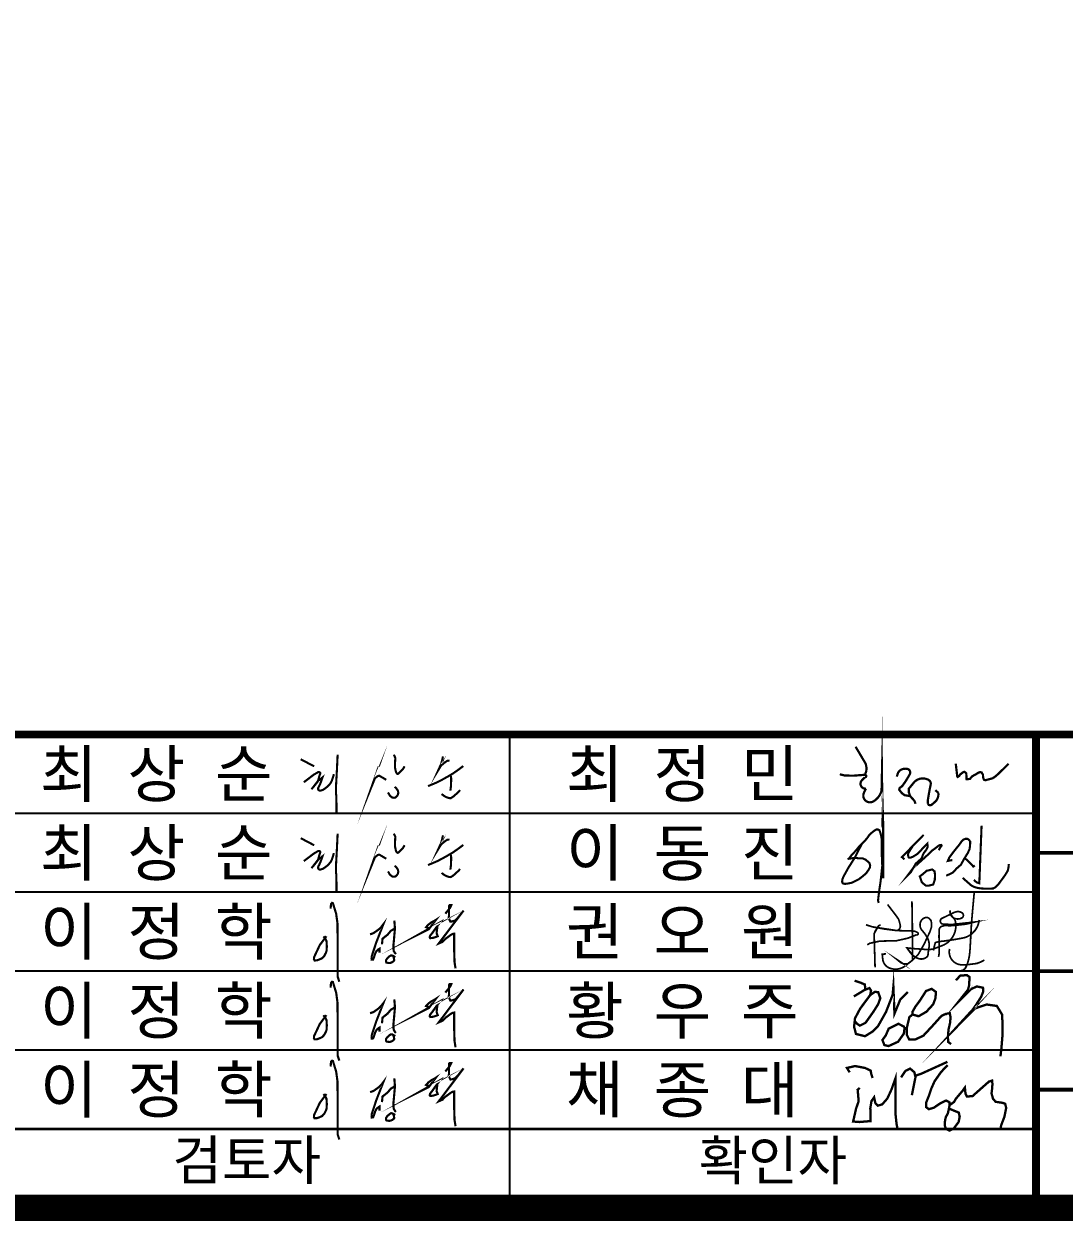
# Model space of a CAD drawing. Header units: millimetres. Extents: x 1415059 to 1457109, y -27555 to 2145.
# Drawn here: x 1440362 to 1444316, y -26605 to -22053 of the extents above; entities that cross this region are included whole.
import ezdxf
from ezdxf.enums import TextEntityAlignment as Align

# ---------------------------------------------------------------- set-up
doc = ezdxf.new("R2010")
doc.units = ezdxf.units.MM
for name, color, linetype in [('CX-BORD', 3, 'Continuous'), ('CX-BORD-LIN1', 4, 'Continuous'), ('CX-BORD-LIN2', 3, 'Continuous'), ('CX-BORD-TEX2', 7, 'Continuous'), ('CX-BORD-TEX3', 6, 'Continuous')]:
    doc.layers.add(name, color=color, linetype=linetype)
doc.styles.add('HY울L', font='DotumChe.ttf')
doc.styles.add('TB_TEXT', font='DotumChe.ttf')
doc.styles.add('TB_WMTXT', font='DotumChe.ttf')

# ---------------------------------------------------------------- blocks, each defined once
blk = doc.blocks.new('CXBLKA1-KHCA')
at = {"layer": 'CX-BORD-LIN1', "const_width": 0.4000000000001137}
blk.add_lwpolyline([(808.146075513037, 1279.539204905498), (648.9460755129918, 1279.539204905499), (648.9460755129918, 1390.33920490553), (808.146075513037, 1390.33920490553)], close=True, dxfattribs=at)
at = {"layer": 'CX-BORD-LIN1'}
for points, const_width in [([(808.146075513037, 1286.739204905501), (648.9460755129918, 1286.7392049055)], 0.1200000000000341), ([(760.5460755130235, 1279.539204905499), (760.5460755130235, 1286.739204905501)], 0.1200000000000341), ([(760.5460755130235, 1280.739204905499), (702.9460755130071, 1280.739204905499)], 0.04000000000001137)]:
    blk.add_lwpolyline(points, dxfattribs=dict(at, const_width=const_width))
blk.add_lwpolyline([(752.5460755130213, 1279.539204905499), (752.5460755130213, 1286.739204905501)], dxfattribs=at)
at = {"layer": 'CX-BORD-LIN2'}
blk.add_line((760.5460755130235, 1285.5392049055), (702.9460755130071, 1285.5392049055), dxfattribs=at)
at = {"layer": 'CX-BORD-LIN2', "const_width": 0.06000000000001705}
for points in [[(786.1460755130307, 1284.9392049055), (760.5460755130235, 1284.9392049055)], [(786.1460755130307, 1283.1392049055), (760.5460755130235, 1283.1392049055)], [(808.146075513037, 1281.339204905499), (760.5460755130235, 1281.339204905499)]]:
    blk.add_lwpolyline(points, dxfattribs=at)
at = {"layer": 'CX-BORD-LIN2'}
for points in [[(760.5460755130235, 1284.3392049055), (702.9460755130071, 1284.3392049055)], [(760.5460755130235, 1283.1392049055), (702.9460755130071, 1283.1392049055)], [(760.5460755130235, 1281.9392049055), (702.9460755130071, 1281.9392049055)]]:
    blk.add_lwpolyline(points, dxfattribs=at)
at = {"layer": 'CX-BORD-TEX2'}
for points, const_width in [([(757.8042052426252, 1286.552334703473), (757.9578114220427, 1286.294414155439), (757.9712371089425, 1286.227476803158), (757.9652597969929, 1286.175211974714), (757.9458317435425, 1286.125932873446), (757.7753351838318, 1286.11248137498), (757.6961196939711, 1286.11248137498), (757.640820610366, 1286.113974238568), (757.5631048173357, 1286.133387081698), (757.640820610366, 1286.113974238568), (757.7753351838318, 1286.11248137498), (757.8415874168159, 1286.117708411888), (757.9458317435425, 1286.125932873446, -1.125272362258092), (757.9443248882546, 1286.087334093464), (757.8998637091904, 1286.041240666488, 0.7042972008132262), (757.9620456496093, 1285.915681740058), (757.9316043094111, 1285.85322297854, 0.7395068878052653), (758.0735243070828, 1285.720799575523, 0.1947146220203291), (758.1990585957095, 1285.881394179376), (758.204924951569, 1286.132294112344), (758.2082357381279, 1285.874087123216), (758.2246572394599, 1285.324950338964), (758.2246572394599, 1284.553324085141)], 0.03406765521294428), ([(758.4315116044303, 1286.097811097739), (758.4429007101927, 1286.137204049697, -0.2200964456232209), (758.50228011453, 1286.20563089567, -0.1573906557640741), (758.5905403153467, 1286.215429427705, -0.5036351692183431), (758.6283691836071, 1286.134243035087, -0.03182358948647454), (758.5275781030685, 1285.973724815525, -0.05099705775783889), (758.5000073042976, 1285.942681340653), (758.476191116446, 1285.928367149008), (758.467207252378, 1285.898052694804), (758.5086618793239, 1285.846722450638), (758.5475752538841, 1285.816288926803), (758.5921080175227, 1285.808692059652), (758.6355562748613, 1285.800010086238), (758.6974661938982, 1285.731640528483), (758.7170195203535, 1285.684975342616), (758.6974661938982, 1285.731640528483), (758.6355562748613, 1285.800010086238), (758.6149184421062, 1285.85535724552), (758.6116577647492, 1285.911789511066), (758.6885503351757, 1286.005517530438, -0.3661494519922352), (758.9153087910153, 1286.047196394661, -0.3261765723227276), (758.9463299662648, 1285.977731620956, 0.01373951838857549), (758.9050578799831, 1285.75486472312, 0.04523805902074247), (758.9025381029696, 1285.716285039211, 0.02949069800485073), (758.9051938906742, 1285.684802354661), (758.9164326688309, 1285.666365657849), (758.9422782793624, 1285.661293965526), (758.95935120032, 1285.668210113839), (759.0088519334114, 1285.710747178048, 0.2563387373261534), (759.0619462121297, 1285.852214256567), (759.0172631208853, 1285.891476905909)], 0.03406765521294428), ([(758.2675046237348, 1283.401753345839), (758.2094052359053, 1283.398389213171), (758.2169847970181, 1283.32261930119, 0.2796448782962521), (758.3188693950447, 1283.187213715485, 0.2833531025880105), (758.5756849381859, 1283.231788183266, -0.02802493378775394), (758.6692583951659, 1283.305625523207), (758.6716277165427, 1283.578075250232), (758.6612178177725, 1284.203793948038), (758.6708041792016, 1283.483376183242), (758.5851622236933, 1283.492763147777), (758.6248005546577, 1283.436501121065, 0.1356130271614032), (758.7478881227729, 1283.335438138783, 0.3324790054823777), (758.903312582037, 1283.370862128577), (758.9137436422103, 1283.466715891701), (758.6708041792016, 1283.483376183242), (758.5851622236933, 1283.492763147777), (758.6699555729317, 1283.385794424656), (758.669258395166, 1283.305625523207), (758.5983563592175, 1283.251276385201), (758.5298773024689, 1283.25208691934), (758.4944107909624, 1283.267715272986), (758.4453843546892, 1283.307307009398), (758.5298773024689, 1283.25208691934), (758.5983563592172, 1283.251276385201), (758.6692583951659, 1283.305625523207), (758.7572762280818, 1283.395867447998), (758.8470481901574, 1283.551324860958), (758.893301726867, 1283.652182472652), (758.9339172611934, 1283.735934918926), (758.9575235620566, 1283.806783362629), (758.9601445529769, 1283.865671812293), (758.9509733520493, 1283.908856489734), (758.928700219578, 1283.935029056677, 0.282607566749324), (758.8684317879362, 1283.954658539899, 0.2528467656733305), (758.7911322056635, 1283.885301063458, 0.2798465359125028), (758.8173353129863, 1283.757055369409, -0.06026554495778128), (758.893301726867, 1283.652182472652, -0.2010092350446223), (758.9137436422103, 1283.466715891701), (758.9847144534431, 1283.47590048209), (759.1218856910505, 1283.52864498635, 0.385954917925556), (759.3174457742505, 1283.916481191885), (759.2934215356771, 1283.949475775257), (759.2619643542836, 1283.984950353513, -0.2480265099421704), (759.2426840488146, 1284.064008051356), (759.2407191189996, 1284.031870619542), (759.2485393863905, 1284.005198378261), (759.2909781493895, 1284.027139041617), (759.321551842206, 1284.03850195258, -0.2478862665183587), (759.424649442086, 1284.025008524819, -0.5533111902190665), (759.4203831520788, 1283.949019086764, -0.25936448180315), (759.2934215356771, 1283.949475775257, -0.1931466988363636), (759.2485393863905, 1284.005198378261), (759.2077888951903, 1283.985948431364), (759.1544621595123, 1283.960381997726), (759.1189117581579, 1283.943337631282, 0.7292155318498135), (759.1309986981197, 1283.85527518735), (759.2668964727222, 1283.848694046255), (759.6173980817382, 1283.886885549755), (759.4797461779759, 1283.853786308603), (759.2872620558617, 1283.83235443741), (759.2426092281397, 1283.831462409682), (759.1550901997241, 1283.83235443741), (759.1193682398523, 1283.822542364456, 0.3312629769195753), (759.0754983840429, 1283.766360397465), (759.0724186441352, 1283.668705174597), (759.0768998896524, 1283.511347236218), (759.0763675130966, 1283.416288942311), (759.065508690276, 1283.357128753711), (759.0763675130966, 1283.416288942311), (759.0768998896524, 1283.511347236218), (759.0746592668938, 1283.590026205408), (759.0171382574973, 1283.574049058483), (759.005291650613, 1283.532637065697), (758.9875228739331, 1283.453756891583), (759.005291650613, 1283.532637065697), (759.0171382574973, 1283.574049058483), (759.0746592668938, 1283.590026205408), (759.1513922445417, 1283.597713087511), (759.307456836248, 1283.62020731639), (759.4307514838073, 1283.642485035936, 0.3381794607889669), (759.6833113176428, 1283.919180480786), (759.6757931017484, 1283.873415612325), (759.6559488342514, 1283.816551827122), (759.6207707274589, 1283.758376589798), (759.5679611254155, 1283.704630486446), (759.5574748908247, 1283.696651244541), (759.5668141476386, 1283.874722333792), (759.6073894938615, 1284.32654661702), (759.5668141476386, 1283.874722333792), (759.5574748908247, 1283.696651244541), (759.546139324271, 1283.498364543537), (759.5420846482945, 1283.437605481095, -0.08818372838249018), (759.4839572971823, 1283.202669882717, -0.2676779508090145), (759.4042014806274, 1283.144611037405), (759.4373427754257, 1283.154204488623), (759.4689790153185, 1283.178854220563), (759.4983339486752, 1283.237526749489), (759.5746815223949, 1283.247499381318), (759.6531993968715, 1283.257005602932), (759.7138729182288, 1283.281959405664), (759.7626491964876, 1283.308101341061), (759.7382610573583, 1283.295030373363), (759.6835361575502, 1283.269482504298), (759.6380605425502, 1283.255172729779), (759.4983339486752, 1283.237526749489), (759.427400424482, 1283.236011391545, -0.495566704432109), (759.2346177754318, 1283.478364929144, -0.495566704432109)], 0.02620588862534175), ([(758.2905168937839, 1284.153358180476), (758.3752872070964, 1284.042431144436), (758.4329059287711, 1283.966420125065), (758.4579103937641, 1283.929500526865), (758.4720431879418, 1283.886065691804), (758.4828581764276, 1283.839251176245, -0.4229315109830434), (758.429588123079, 1283.756724920011), (758.242598408113, 1283.780614276544), (758.0599566057087, 1283.813190228797), (757.9621130798996, 1283.844680617649), (758.0599566057087, 1283.813190228797), (758.429588123079, 1283.756724920011), (758.5826470397882, 1283.752879500791), (758.6714032545176, 1283.750151900916, -0.1408873706740115), (758.7478707401918, 1283.725602109703, -0.8809027692557593), (758.731485012354, 1283.692869054751), (758.5989745737677, 1283.641039551878), (758.5020258730017, 1283.619217592596), (758.4160002350297, 1283.600123233189), (758.3286096865614, 1283.600123233189), (758.171579227959, 1283.59603160132), (758.0896505887698, 1283.578301273907), (758.0200106786358, 1283.563298546369), (757.9817773136809, 1283.54011278715), (758.0200106786358, 1283.563298546369), (758.0896505887698, 1283.578301273907), (758.0882849225089, 1283.646494983685), (758.0855535899872, 1283.709233261656), (758.1060363166076, 1283.754241212213), (758.1538278338602, 1283.829254385791), (758.1838687127785, 1283.844256881272), (758.1538278338602, 1283.829254385791), (758.0855535899872, 1283.709233261656), (758.0896505887698, 1283.578301273907), (758.1005207480564, 1283.197188692566)], 0.02620588862534175)]:
    blk.add_lwpolyline(points, format="xyb", dxfattribs=dict(at, const_width=const_width))
for points, const_width in [([(750.5536646763717, 1286.252579528454), (750.4566565850105, 1285.976543871951), (750.4956244061391, 1286.072097685581), (750.513583488922, 1286.086620112545), (750.5392393214674, 1286.106697993791), (750.5605385032027, 1286.112253448073), (750.6678573348213, 1286.049249901779)], 0.032), ([(749.3669129958175, 1286.361607274862), (749.570997882634, 1286.254598270996)], 0.032), ([(749.927952805639, 1286.430620101281), (749.9148344459823, 1286.158747123195), (749.9027810454095, 1285.94245998625), (749.9037975972674, 1285.837391479092), (749.9089287637721, 1285.795154377389), (749.9117363831824, 1285.530777350291)], 0.032), ([(750.7827761017284, 1286.431934631308), (750.8049466136322, 1286.383203125305), (750.8019937725217, 1286.324440503265), (750.8007351845113, 1286.284362986609), (750.7994281892747, 1286.24257971075), (750.8059631654901, 1286.209481722568), (750.8129338067843, 1286.179012794444), (750.8199044480784, 1286.156806626489), (750.8342813957456, 1286.141126161166), (750.8429946973661, 1286.137636396926), (750.8599856355281, 1286.151141628039), (750.8891751959522, 1286.179873498629), (750.9197201588499, 1286.210796252596), (750.9462957287901, 1286.254770411833)], 0.032), ([(751.5298449011311, 1286.405456240763), (751.5167265414634, 1286.346818812057), (751.5028336661121, 1286.292813536782), (751.4603321170939, 1286.19945060653), (751.501139413012, 1286.265693530392), (751.5337658868516, 1286.294128066809), (751.5675541342493, 1286.320277824846), (751.5960175862051, 1286.338853386061), (751.6157193293143, 1286.33922896607), (751.6286440600447, 1286.337335416862)], 0.032), ([(751.3028633939425, 1285.952757138127), (751.3484145985235, 1285.972475088533), (751.4409692246113, 1286.011222425996), (751.5192437174951, 1286.052019804335), (751.6042952227467, 1286.099608921146), (751.681214313146, 1286.145163646249), (751.7579397746299, 1286.198652499014), (751.8385862218452, 1286.258698352749)], 0.032), ([(759.3273889718918, 1286.294966818257), (759.3497985228595, 1286.10350622068), (759.3562125007119, 1286.093896402778), (759.3810595064328, 1286.107510779514), (759.391482220443, 1286.128334485447), (759.4147257317007, 1286.146755456081), (759.4411798111133, 1286.165176426715), (759.4572111765158, 1286.172384632615), (759.4780530253075, 1286.158769132581), (759.488472160089, 1286.144352720781), (759.4892739073207, 1286.105108044214), (759.4892739073207, 1286.072271785078), (759.4916791490152, 1286.058656285044), (759.543252255531, 1286.062594569272), (759.5761167335673, 1286.102640157606), (759.6258143242377, 1286.129070245906), (759.669903263516, 1286.156300122675), (759.6963537636998, 1286.166711975642), (759.7212043486494, 1286.161105593275), (759.7404427029779, 1286.12826933414), (759.7436496919042, 1286.087422834039), (759.7548705739173, 1286.052183839603), (759.775712422709, 1286.042572898403), (759.8873700416182, 1286.072213373561), (759.9250450030439, 1286.097041638328), (759.9699356895536, 1286.135485403129), (760.131129833841, 1286.293399816974)], 0.03406765521294428), ([(749.4141100462507, 1286.013319414373), (749.493207462066, 1286.072801898096), (749.5629622822557, 1286.126337698361), (749.6301515191876, 1286.165413668332), (749.6430762499181, 1286.167213322533), (749.656823903591, 1286.163457522458), (749.6639397665745, 1286.155523394793), (749.6639397665745, 1286.143833467053), (749.6501437056754, 1286.106259817115), (749.6290381528665, 1286.032020168922), (749.6195503355516, 1286.015228612745), (749.530771473495, 1285.905527952159), (749.6290381528665, 1286.032020168922), (749.6983573079665, 1286.086604463379), (749.66737667999, 1285.998437056567), (749.6447705030073, 1285.95119222143), (749.6368317170923, 1285.936748040299), (749.6313132927348, 1285.923743582532), (749.6313132927348, 1285.904948932979), (749.6393973003501, 1285.890989876027), (749.6544519492595, 1285.883478275873), (749.663697730422, 1285.883478275873), (749.6891599340411, 1285.892445248557), (749.7085712337607, 1285.898219791174), (749.7377607941849, 1285.919033183269), (749.7661274316774, 1285.940441243708), (749.7968176162753, 1285.9707849785), (749.8199562727891, 1285.997967581556), (749.8402389026774, 1286.035744670666), (749.8566489540603, 1286.085587267525), (749.8711711234168, 1286.135492461051)], 0.032), ([(751.6427547679464, 1286.122386283698), (751.6534285624325, 1286.091596547647), (751.6542514853641, 1286.036167198176), (751.652605639501, 1285.986183758815), (751.6496527983904, 1285.936638496132), (751.6420528630911, 1285.883446977538)], 0.032), ([(750.6932711312033, 1285.856295672813), (750.7101652549022, 1285.830161563943), (750.7213473253173, 1285.807798904316), (750.7458897915417, 1285.789724116446), (750.7601215175196, 1285.778112434542), (750.7850996488337, 1285.775952849495), (750.807463789653, 1285.77983384291), (750.8221311807097, 1285.793589460692), (750.8384928248665, 1285.812524952748), (750.8471093120238, 1285.831882972311), (750.8501105603605, 1285.854261281106), (750.8449309866187, 1285.879628580793), (750.8341845812824, 1285.900285481217), (750.8130790284736, 1285.92738983844), (750.793716135991, 1285.941583632899)], 0.032), ([(751.5096590857061, 1285.833901714852), (751.5373964291934, 1285.81080354438), (751.5718623778225, 1285.789802362282), (751.5995997213099, 1285.779301771232), (751.6252555538554, 1285.771320696068), (751.6479585453012, 1285.7696462352), (751.6782130648094, 1285.788534779755), (751.703433232276, 1285.808690906837), (751.7366405928947, 1285.838940746623), (751.7757052284865, 1285.876310957392), (751.7891624387698, 1285.893947568587)], 0.032), ([(750.5536646763717, 1285.052579528454), (750.4566565850105, 1284.776543871951), (750.4956244061391, 1284.872097685581), (750.513583488922, 1284.886620112545), (750.5392393214674, 1284.906697993791), (750.5605385032027, 1284.912253448073), (750.6678573348213, 1284.849249901779)], 0.032), ([(757.6814602932338, 1284.844333985239), (757.7066417349195, 1284.850840908874), (757.7248961018091, 1284.880784024988), (757.7496418784106, 1284.911586280371), (757.7813582963017, 1284.944557510299), (757.8122033840342, 1284.977528740224), (757.8547678624409, 1285.030682700818), (757.9016889916611, 1285.079273364315), (757.947695224219, 1285.124399302244), (757.9893883724669, 1285.174722328527), (758.0134370849335, 1285.212707551558), (758.0640613673456, 1285.256974350216), (758.1059287816273, 1285.286156916816), (758.1191294335783, 1285.294297613483), (758.1443544417676, 1285.293959591478), (758.1648307005723, 1285.284072447772), (758.1761144261624, 1285.257819405235), (758.1867010876371, 1285.22303130702), (758.196590684977, 1285.178708171359), (758.2010344687975, 1285.149384762255), (758.2003374046724, 1285.112216425742), (758.203082094679, 1284.899445656622), (758.2100527359786, 1284.741758390381), (758.203082094679, 1284.674773696005), (758.1835207325463, 1284.497551574613), (758.1639593704037, 1284.367765208197), (758.1453129049432, 1284.211880725995), (758.156988729114, 1284.17759966079)], 0.032), ([(759.7201550396255, 1285.352817673436), (759.6858246312482, 1284.476777305437), (759.644784980612, 1284.490509449469), (759.6019155366512, 1284.527058078972)], 0.032), ([(749.3669129958175, 1285.161607274862), (749.570997882634, 1285.054598270996)], 0.032), ([(749.927952805639, 1285.230620101281), (749.9148344459823, 1284.958747123195), (749.9027810454095, 1284.74245998625), (749.9037975972674, 1284.637391479092), (749.9089287637721, 1284.595154377389), (749.9117363831824, 1284.330777350291)], 0.032), ([(750.7827761017284, 1285.231934631308), (750.8049466136322, 1285.183203125305), (750.8019937725217, 1285.124440503265), (750.8007351845113, 1285.084362986609), (750.7994281892747, 1285.04257971075), (750.8059631654901, 1285.009481722568), (750.8129338067843, 1284.979012794444), (750.8199044480784, 1284.956806626489), (750.8342813957456, 1284.941126161166), (750.8429946973661, 1284.937636396926), (750.8599856355281, 1284.951141628039), (750.8891751959522, 1284.979873498629), (750.9197201588499, 1285.010796252596), (750.9462957287901, 1285.054770411833)], 0.032), ([(751.5298449011311, 1285.205456240763), (751.5167265414634, 1285.146818812057), (751.5028336661121, 1285.092813536781), (751.4603321170939, 1284.99945060653), (751.501139413012, 1285.065693530392), (751.5337658868516, 1285.094128066809), (751.5675541342493, 1285.120277824846), (751.5960175862051, 1285.138853386061), (751.6157193293143, 1285.13922896607), (751.6286440600447, 1285.137335416862)], 0.032), ([(758.5476496072117, 1284.839531255891), (758.5085704494498, 1284.874051753351), (758.8398501770246, 1285.213285005818), (758.6742103132372, 1285.043668379584), (758.6099932802981, 1284.943106832518), (758.6009314466135, 1284.912572177892), (758.6067257921904, 1284.877854500928), (758.6167460890605, 1284.864164609648), (758.6425374618544, 1284.86575612993), (758.6857118713791, 1284.885220563829), (758.7520636632019, 1284.927825420953), (758.8126211094574, 1284.993584785554), (758.8626790272649, 1285.046724661896), (758.8958331399293, 1285.079864902827), (758.900581889304, 1285.029893982802), (758.879495699391, 1284.985697605393), (758.8400244430484, 1284.934670366596), (758.8210730120338, 1284.890995106447), (758.8084387246874, 1284.854178876191), (758.7192145161013, 1284.775053558065), (758.6424067623242, 1284.641802466077), (758.5966183623134, 1284.596028652638), (758.6808106392127, 1284.708428012071), (758.8895595627548, 1284.897572451332), (758.9698090706731, 1284.974937238173), (759.0151618055997, 1285.007007076081), (759.0618651022827, 1285.044330339349), (759.084388986969, 1285.055583655329), (759.1062158075204, 1285.05954132966), (759.1121844191309, 1285.048302097929), (759.082384927591, 1285.00597892581), (759.070491270883, 1284.977542824476)], 0.032), ([(759.2755588244947, 1284.82882722567), (759.2066801751929, 1284.815785209902), (759.2280713306698, 1284.865601203176), (759.2767351202174, 1284.932022527541), (759.3325438170884, 1285.003190244252), (759.3788550151907, 1285.058935706898), (759.4156251480302, 1285.112300931245), (759.4465138022663, 1285.140765201078), (759.4736557368166, 1285.152131191063), (759.5022353661204, 1285.151539652551), (759.5220581273037, 1285.142807417371), (759.5477623670807, 1285.110174209451), (759.5459761402499, 1285.071118583398), (759.53900549896, 1285.000021287937), (759.5115585988557, 1284.938247766168), (759.4560548675387, 1284.848939535085), (759.4047770875147, 1284.756969380695), (759.3430869120499, 1284.70366049335), (759.2834443624664, 1284.63991517654), (759.2311209862403, 1284.61273257348), (759.1819779651048, 1284.591831546052)], 0.032), ([(749.4141100462507, 1284.813319414373), (749.493207462066, 1284.872801898096), (749.5629622822557, 1284.926337698361), (749.6301515191876, 1284.965413668332), (749.6430762499181, 1284.967213322533), (749.656823903591, 1284.963457522457), (749.6639397665745, 1284.955523394793), (749.6639397665745, 1284.943833467053), (749.6501437056754, 1284.906259817115), (749.6290381528665, 1284.832020168922), (749.6195503355516, 1284.815228612744), (749.530771473495, 1284.705527952159), (749.6290381528665, 1284.832020168922), (749.6983573079665, 1284.886604463379), (749.66737667999, 1284.798437056567), (749.6447705030073, 1284.75119222143), (749.6368317170923, 1284.736748040299), (749.6313132927348, 1284.723743582532), (749.6313132927348, 1284.704948932979), (749.6393973003501, 1284.690989876027), (749.6544519492595, 1284.683478275873), (749.663697730422, 1284.683478275873), (749.6891599340411, 1284.692445248557), (749.7085712337607, 1284.698219791174), (749.7377607941849, 1284.719033183269), (749.7661274316774, 1284.740441243708), (749.7968176162753, 1284.770784978499), (749.8199562727891, 1284.797967581556), (749.8402389026774, 1284.835744670666), (749.8566489540603, 1284.885587267525), (749.8711711234168, 1284.935492461051)], 0.032), ([(751.3028633939425, 1284.752757138127), (751.3484145985235, 1284.772475088533), (751.4409692246113, 1284.811222425996), (751.5192437174951, 1284.852019804335), (751.6042952227467, 1284.899608921146), (751.681214313146, 1284.945163646249), (751.7579397746299, 1284.998652499014), (751.8385862218452, 1285.058698352748)], 0.032), ([(751.6427547679464, 1284.922386283698), (751.6534285624325, 1284.891596547646), (751.6542514853641, 1284.836167198176), (751.652605639501, 1284.786183758815), (751.6496527983904, 1284.736638496132), (751.6420528630911, 1284.683446977538)], 0.032), ([(757.9016889916611, 1285.079273364315), (757.7907686620538, 1284.862995616872), (757.6931361174045, 1284.709125182462), (757.6381116176753, 1284.61028191393), (757.6192037531642, 1284.572944566413), (757.6064387662975, 1284.54366341006), (757.6011236523084, 1284.525029946928), (757.6005572877036, 1284.496269907838), (757.6053496035917, 1284.481903972543), (757.6138886391751, 1284.472847799608), (757.6426861010261, 1284.466453549975), (757.686383308652, 1284.471777396586), (757.6991482955285, 1284.474974521399), (757.7482041836372, 1284.484030694335), (757.7956045444453, 1284.50852320559), (757.8521103054512, 1284.535677640146), (757.8936727541789, 1284.568155921315), (757.9315320497144, 1284.59902859795), (757.9656446255545, 1284.629380157322), (757.9986680386888, 1284.675703256525), (758.024285145449, 1284.720082729186), (758.0253307416415, 1284.749363885537), (758.0130885528661, 1284.787166013313), (757.9843346575284, 1284.811658524568), (757.9571491564745, 1284.834559515538), (757.9097052291532, 1284.855854901975), (757.8489299503605, 1284.855854901975), (757.7907686620538, 1284.862995616872), (757.6940510140766, 1284.847587447056)], 0.032), ([(750.6932711312033, 1284.656295672813), (750.7101652549022, 1284.630161563942), (750.7213473253173, 1284.607798904316), (750.7458897915417, 1284.589724116446), (750.7601215175196, 1284.578112434541), (750.7850996488337, 1284.575952849495), (750.807463789653, 1284.57983384291), (750.8221311807097, 1284.593589460692), (750.8384928248665, 1284.612524952748), (750.8471093120238, 1284.631882972311), (750.8501105603605, 1284.654261281106), (750.8449309866187, 1284.679628580792), (750.8341845812824, 1284.700285481216), (750.8130790284736, 1284.72738983844), (750.793716135991, 1284.741583632898)], 0.032), ([(759.4332260172984, 1284.557578649346), (759.5161766487099, 1284.484382800593), (759.5640126746023, 1284.443130031496), (759.6111080698562, 1284.419243143005), (759.6668732002238, 1284.403327940179), (759.7241195918583, 1284.396806932295), (759.7762687020507, 1284.39463795775), (759.8443631542107, 1284.39463795775), (759.8965122644031, 1284.396806932295), (759.9305812737299, 1284.41562349068), (759.9711416927685, 1284.45398898847), (760.0044700714667, 1284.50031208767), (760.0384955142899, 1284.545184509093), (760.0783588691936, 1284.601634184251), (760.116000332192, 1284.662421808502), (760.126891959211, 1284.70078730629), (760.1355616943247, 1284.768095938422)], 0.032), ([(759.4633115219582, 1284.86061584863), (759.5349102471971, 1284.795870079992), (759.5945527967806, 1284.730138883892), (759.6176866125849, 1284.746054086721)], 0.032), ([(751.5096590857061, 1284.633901714852), (751.5373964291934, 1284.61080354438), (751.5718623778225, 1284.589802362281), (751.5995997213099, 1284.579301771232), (751.6252555538554, 1284.571320696067), (751.6479585453012, 1284.5696462352), (751.6782130648094, 1284.588534779755), (751.703433232276, 1284.608690906837), (751.7366405928947, 1284.638940746623), (751.7757052284865, 1284.676310957392), (751.7891624387698, 1284.693947568587)], 0.032), ([(758.7914042200142, 1284.551733685478), (758.8106606165927, 1284.493157288523), (758.8477792814899, 1284.459777615338), (758.8722636590408, 1284.441242741956), (758.9227572419326, 1284.441242741956), (758.9851009150191, 1284.457552303793), (759.0088446619314, 1284.531705881566), (759.0118071844752, 1284.597704678421), (759.0066227700163, 1284.656281075374), (758.9702447357574, 1284.685942506486), (758.8841573157586, 1284.665928786822), (758.8284793184079, 1284.616239551803), (758.7802511939447, 1284.580648651322), (758.7914042200142, 1284.551733685478)], 0.032), ([(749.8214840679686, 1284.089304132364), (749.8245752685269, 1284.129461103492), (749.8276664690852, 1284.161123326464), (749.8422679571396, 1284.177651885497), (749.8559612424284, 1284.173850871197), (749.9056307097625, 1284.012432919345), (749.9263195214563, 1283.859971318062), (749.9292574627981, 1283.31403434349), (749.9282910782929, 1283.056225515765), (749.9534135277579, 1282.978979389355)], 0.03275736078167719), ([(751.313895357573, 1283.793725607278), (751.2734935791357, 1283.808938865486), (751.3074544497838, 1283.846971955578), (751.3496127964344, 1283.878568662934), (751.4005539841511, 1283.905484495675), (751.4222186407956, 1283.919527452087), (751.3150663242114, 1283.77851234907), (751.2084996092021, 1283.724680794445), (751.4854560425159, 1283.880909155669), (751.4239752090089, 1283.798991688219), (751.364250943715, 1283.715318823503), (751.3332178444296, 1283.677285622555), (751.3285335048536, 1283.65095499614), (751.336730980856, 1283.641593025199), (751.3800602941451, 1283.64627401067), (751.4175343012196, 1283.657976474347), (751.4503242052292, 1283.670849239819), (751.432758286586, 1283.716489014443), (751.4380279912257, 1283.765054377272), (751.4461104500516, 1283.828484829157)], 0.03275736078167719), ([(751.5654507313027, 1284.013811851241), (751.633327535483, 1284.096387024532), (751.6534681143618, 1284.134182107808), (751.6563731806554, 1284.142528642125), (751.6447526789697, 1284.142528642125), (751.6305901555853, 1284.142528642125), (751.6236904161907, 1284.133456336675), (751.6222377647882, 1284.11531183663), (751.6204220687908, 1284.056886650688), (751.6203350326925, 1283.997384725016), (751.6198773836427, 1283.948915806495), (751.6299440071596, 1283.917365325894), (751.6422984029028, 1283.892216419394), (751.6665497818508, 1283.895417151016), (751.7168826629236, 1283.910963751793), (751.7571489204795, 1283.953488375261), (751.843172278144, 1284.061400244314), (751.4651551090864, 1283.56004426323), (751.5214097560029, 1283.584302334718), (751.5669577802665, 1283.630394843313), (751.6488287119017, 1283.690315026887), (751.6759267388926, 1283.705295045067), (751.6989891763558, 1283.70932819084), (751.7013791213934, 1283.403838405677), (751.7059915615837, 1283.274779514638), (751.7207512755886, 1283.181672733744)], 0.03275736078167719), ([(750.4211379519472, 1283.699497522731), (750.4745315236416, 1283.718403378534), (750.5224597959863, 1283.752433918978), (750.5619793878833, 1283.781422971779), (750.5947723665378, 1283.815453512224), (750.6229406064227, 1283.852424938937), (750.5149914838187, 1283.575003662282), (750.4604891479148, 1283.410160496366), (750.445017535388, 1283.359072616026), (750.4439617496733, 1283.328942970711), (750.4453775053383, 1283.314323343848), (750.4675582292834, 1283.316681351757), (750.4812441827271, 1283.35110820071), (750.500121319113, 1283.410058398426), (750.5208860508818, 1283.448258104374), (750.5510897056104, 1283.472781342282), (750.5643035828249, 1283.480798635685), (750.5657193384899, 1283.41949043006)], 0.03275736078167719), ([(750.7900955619087, 1283.909347034792), (750.7995910110301, 1283.789750438946), (750.783574240333, 1283.607561376199), (750.7760815675184, 1283.530439407978), (750.7785266196508, 1283.468978000016), (750.7825832586697, 1283.443917334515), (750.8010230859636, 1283.414434198631), (750.8150373168651, 1283.39969263069)], 0.03275736078167719), ([(749.7576915746102, 1283.670992021738), (749.6568238319538, 1283.537583603253), (749.5915500693455, 1283.398018268814), (749.5707832089764, 1283.354536962151), (749.5671470867588, 1283.322606912226), (749.5768818851506, 1283.302178234053), (749.6129004026892, 1283.303637425351), (749.6537863194236, 1283.318715772383), (749.6927252764797, 1283.336712502011), (749.7248498746615, 1283.371246880825), (749.7501601139691, 1283.419886738568), (749.7603816522804, 1283.450043432632), (749.7633326017346, 1283.515909019815), (749.7608989021368, 1283.568926451452), (749.7584652025388, 1283.598110388269), (749.7361304940877, 1283.642475178021), (749.7117384067692, 1283.66912466039)], 0.03275736078167719), ([(750.6024239748364, 1283.547758588627), (750.610880903556, 1283.633476848666), (750.6883919888949, 1283.694672868498), (750.7359636024452, 1283.752313640732), (750.7995910110301, 1283.789750438946)], 0.03275736078167719), ([(750.8055378470544, 1283.35202065255), (750.7627858574505, 1283.375703605565), (750.7400157477524, 1283.379882969778), (750.71538689703, 1283.364558634332), (750.6814643411861, 1283.333445700495), (750.6628764579206, 1283.304190261863), (750.6628764579206, 1283.286079794465), (750.6693821697613, 1283.270291196073), (750.6865758198752, 1283.266576205662), (750.7130634116219, 1283.262861215251), (750.7349042690633, 1283.266111831861), (750.7581388866341, 1283.276792318437), (750.7771912777723, 1283.289794784876), (750.7888087048133, 1283.306976504671), (750.7809089963322, 1283.347841288338), (750.7674463808614, 1283.373121855383)], 0.03275736078167719), ([(757.7775634704133, 1282.75488826202), (757.9384423685833, 1282.852364497658), (758.0144129739676, 1282.882128153147), (758.0389916143217, 1282.846411745656), (758.0255850832197, 1282.774978721636), (757.8736391479597, 1282.569888887412), (757.7954154852321, 1282.422278635873), (757.7812640593559, 1282.295038744746), (757.8095669111083, 1282.184912937235), (757.9473566960007, 1282.149940493096), (758.059078050991, 1282.219141208985), (758.1477102927036, 1282.30768831662), (758.2670477899271, 1282.520150578908), (758.3385028316426, 1282.704200088534), (758.3677514831987, 1282.779536969555), (758.3787009022672, 1282.902195723192), (758.3955279649746, 1282.493129282287), (758.4843379000494, 1282.708869770276), (758.5993233534928, 1282.823744589142)], 0.03565427023856021), ([(749.8214840679686, 1282.889304132364), (749.8245752685269, 1282.929461103492), (749.8276664690852, 1282.961123326464), (749.8422679571396, 1282.977651885497), (749.8559612424284, 1282.973850871197), (749.9056307097625, 1282.812432919345), (749.9263195214563, 1282.659971318062), (749.9292574627981, 1282.11403434349), (749.9282910782929, 1281.856225515765), (749.9534135277579, 1281.778979389355)], 0.03275736078167719), ([(751.5654507313027, 1282.813811851242), (751.633327535483, 1282.896387024532), (751.6534681143618, 1282.934182107808), (751.6563731806554, 1282.942528642125), (751.6447526789697, 1282.942528642125), (751.6305901555853, 1282.942528642125), (751.6236904161907, 1282.933456336675), (751.6222377647882, 1282.91531183663), (751.6204220687908, 1282.856886650688), (751.6203350326925, 1282.797384725016), (751.6198773836427, 1282.748915806495), (751.6299440071596, 1282.717365325894), (751.6422984029028, 1282.692216419394), (751.6665497818508, 1282.695417151016), (751.7168826629236, 1282.710963751793), (751.7571489204795, 1282.753488375261), (751.843172278144, 1282.861400244314), (751.4651551090864, 1282.36004426323), (751.5214097560029, 1282.384302334718), (751.5669577802665, 1282.430394843313), (751.6488287119017, 1282.490315026887), (751.6759267388926, 1282.505295045067), (751.6989891763558, 1282.50932819084), (751.7013791213934, 1282.203838405678), (751.7059915615837, 1282.074779514639), (751.7207512755886, 1281.981672733744)], 0.03275736078167719), ([(757.7886893846403, 1282.994156512625), (757.8729530468536, 1282.966886043676), (757.9441618900848, 1282.937244152349), (757.9524696453307, 1282.872032179562)], 0.03565427023856021), ([(759.3306070688409, 1283.000291299227), (759.3946619825581, 1283.071265904693), (759.4959855199044, 1283.079410516129), (759.5379124918245, 1283.050322573349), (759.5297601198438, 1282.921172082324), (759.5146197004832, 1282.859505589282), (759.3690400170711, 1282.675669820181), (759.5553820853306, 1282.864159697753), (759.6485532506962, 1282.907209861429), (759.7417241535901, 1282.887430031073), (759.7454441654407, 1282.83079694448), (759.7134556856344, 1282.748619931592), (759.637597418151, 1282.629919941223), (759.5878235913456, 1282.557916977311), (759.367036045401, 1282.31602060666), (759.6239963954959, 1282.573879893132), (759.7972148771796, 1282.63232794511), (759.9520794980939, 1282.610553168352), (760.0312323107511, 1282.481050554183), (760.0394565999864, 1282.332810787153), (760.0371641718833, 1282.151382394827), (760.0222513155139, 1281.97374604161), (760.0073384591446, 1281.844243427441)], 0.03565427023856021), ([(750.4211379519472, 1282.499497522731), (750.4745315236416, 1282.518403378534), (750.5224597959863, 1282.552433918979), (750.5619793878833, 1282.58142297178), (750.5947723665378, 1282.615453512224), (750.6229406064227, 1282.652424938937), (750.5149914838187, 1282.375003662282), (750.4604891479148, 1282.210160496366), (750.445017535388, 1282.159072616026), (750.4439617496733, 1282.128942970711), (750.4453775053383, 1282.114323343849), (750.4675582292834, 1282.116681351757), (750.4812441827271, 1282.15110820071), (750.500121319113, 1282.210058398426), (750.5208860508818, 1282.248258104374), (750.5510897056104, 1282.272781342282), (750.5643035828249, 1282.280798635685), (750.5657193384899, 1282.21949043006)], 0.03275736078167719), ([(751.313895357573, 1282.593725607278), (751.2734935791357, 1282.608938865486), (751.3074544497838, 1282.646971955578), (751.3496127964344, 1282.678568662934), (751.4005539841511, 1282.705484495674), (751.4222186407956, 1282.719527452087), (751.3150663242114, 1282.57851234907), (751.2084996092021, 1282.524680794445), (751.4854560425159, 1282.680909155669), (751.4239752090089, 1282.598991688219), (751.364250943715, 1282.515318823503), (751.3332178444296, 1282.477285622555), (751.3285335048536, 1282.450954996141), (751.336730980856, 1282.441593025199), (751.3800602941451, 1282.44627401067), (751.4175343012196, 1282.457976474347), (751.4503242052292, 1282.470849239819), (751.432758286586, 1282.516489014443), (751.4380279912257, 1282.565054377272), (751.4461104500516, 1282.628484829157)], 0.03275736078167719), ([(758.0255850832197, 1282.774978721636), (758.0981871264016, 1282.825766501343), (758.1488499449619, 1282.819439781812), (758.1799386716726, 1282.728564522495), (758.1476984814757, 1282.637689263179), (758.0746106031186, 1282.521758283921), (757.9553917431175, 1282.354254799352), (757.8696104693528, 1282.311117780726), (757.8258561692377, 1282.340450924127), (757.7908410907143, 1282.381148825669)], 0.03565427023856021), ([(758.6705104115701, 1282.479997879695), (758.7622127851263, 1282.453643202667), (758.881551069765, 1282.522667386651), (758.9833026985056, 1282.63436118211), (759.0210088625113, 1282.733767353585), (759.0235212419253, 1282.825381245805), (758.9607114941025, 1282.870560766796), (758.8752903315533, 1282.83793110694), (758.7823317682903, 1282.692352801387), (758.7157526639312, 1282.603079916635), (758.6713172496729, 1282.525122319387), (758.6705104115701, 1282.479997879695), (758.6220051106432, 1282.440668159892), (758.5813763239071, 1282.268533874498), (758.5851480426888, 1282.167535362244), (758.6199139983581, 1282.099325796181), (758.7103890540976, 1282.100162676563), (758.8343736133277, 1282.157492170548), (758.9832061089083, 1282.317791606507), (759.1096426790541, 1282.459093220232), (759.1751514236921, 1282.489879694682), (759.2366624613874, 1282.500384231452), (759.2482288031799, 1282.438932315083), (759.2408685708849, 1282.351743949169), (759.2177673839075, 1282.25371846832), (759.2074126116277, 1282.133572149648), (759.2138835896964, 1282.06199698034), (759.2564079472775, 1282.030596250113)], 0.03565427023856021), ([(750.6024239748364, 1282.347758588627), (750.610880903556, 1282.433476848666), (750.6883919888949, 1282.494672868498), (750.7359636024452, 1282.552313640732), (750.7995910110301, 1282.589750438946)], 0.03275736078167719), ([(750.7900955619087, 1282.709347034792), (750.7995910110301, 1282.589750438946), (750.783574240333, 1282.407561376199), (750.7760815675184, 1282.330439407978), (750.7785266196508, 1282.268978000016), (750.7825832586697, 1282.243917334515), (750.8010230859636, 1282.214434198631), (750.8150373168651, 1282.19969263069)], 0.03275736078167719), ([(749.7576915746102, 1282.470992021738), (749.6568238319538, 1282.337583603253), (749.5915500693455, 1282.198018268814), (749.5707832089764, 1282.154536962151), (749.5671470867588, 1282.122606912226), (749.5768818851506, 1282.102178234053), (749.6129004026892, 1282.103637425352), (749.6537863194236, 1282.118715772383), (749.6927252764797, 1282.136712502012), (749.7248498746615, 1282.171246880825), (749.7501601139691, 1282.219886738568), (749.7603816522804, 1282.250043432632), (749.7633326017346, 1282.315909019815), (749.7608989021368, 1282.368926451452), (749.7584652025388, 1282.398110388269), (749.7361304940877, 1282.442475178021), (749.7117384067692, 1282.46912466039)], 0.03275736078167719), ([(750.8055378470544, 1282.15202065255), (750.7627858574505, 1282.175703605565), (750.7400157477524, 1282.179882969778), (750.71538689703, 1282.164558634332), (750.6814643411861, 1282.133445700495), (750.6628764579206, 1282.104190261863), (750.6628764579206, 1282.086079794465), (750.6693821697613, 1282.070291196073), (750.6865758198752, 1282.066576205662), (750.7130634116219, 1282.062861215251), (750.7349042690633, 1282.066111831861), (750.7581388866341, 1282.076792318437), (750.7771912777723, 1282.089794784876), (750.7888087048133, 1282.106976504671), (750.7809089963322, 1282.147841288338), (750.7674463808614, 1282.173121855383)], 0.03275736078167719), ([(758.552519656801, 1282.289312693575), (758.4563812485106, 1282.339147786297), (758.307638780734, 1282.2648481308), (758.2631975920976, 1282.162459416727), (758.2123423817583, 1282.092397572142), (758.2415662468168, 1282.016234768189), (758.306366842723, 1282.000367591399), (758.451215279891, 1282.066375368761), (758.5386097049177, 1282.190855655451), (758.5506858777981, 1282.290263266278)], 0.03565427023856021), ([(749.8214840679686, 1281.689304132364), (749.824575268527, 1281.729461103492), (749.8276664690852, 1281.761123326464), (749.8422679571396, 1281.777651885497), (749.8559612424285, 1281.773850871197), (749.9056307097625, 1281.612432919345), (749.9263195214563, 1281.459971318062), (749.9292574627981, 1280.914034343491), (749.9282910782929, 1280.656225515766), (749.9534135277579, 1280.578979389355)], 0.03275736078167719), ([(751.3138953575731, 1281.393725607278), (751.2734935791357, 1281.408938865486), (751.3074544497838, 1281.446971955578), (751.3496127964345, 1281.478568662934), (751.4005539841511, 1281.505484495675), (751.4222186407956, 1281.519527452087), (751.3150663242116, 1281.37851234907), (751.2084996092021, 1281.324680794445), (751.4854560425159, 1281.48090915567), (751.4239752090089, 1281.398991688219), (751.364250943715, 1281.315318823503), (751.3332178444296, 1281.277285622556), (751.3285335048536, 1281.250954996141), (751.336730980856, 1281.241593025199), (751.3800602941451, 1281.24627401067), (751.4175343012196, 1281.257976474347), (751.4503242052292, 1281.270849239819), (751.432758286586, 1281.316489014443), (751.4380279912257, 1281.365054377272), (751.4461104500516, 1281.428484829157)], 0.03275736078167719), ([(751.5654507313027, 1281.613811851242), (751.633327535483, 1281.696387024532), (751.6534681143618, 1281.734182107808), (751.6563731806554, 1281.742528642125), (751.6447526789697, 1281.742528642125), (751.6305901555853, 1281.742528642125), (751.6236904161907, 1281.733456336675), (751.6222377647882, 1281.71531183663), (751.6204220687908, 1281.656886650689), (751.6203350326925, 1281.597384725016), (751.6198773836427, 1281.548915806495), (751.6299440071596, 1281.517365325894), (751.6422984029028, 1281.492216419394), (751.6665497818508, 1281.495417151017), (751.7168826629236, 1281.510963751793), (751.7571489204795, 1281.553488375261), (751.843172278144, 1281.661400244314), (751.4651551090864, 1281.16004426323), (751.5214097560029, 1281.184302334718), (751.5669577802665, 1281.230394843313), (751.6488287119017, 1281.290315026888), (751.6759267388926, 1281.305295045067), (751.6989891763558, 1281.30932819084), (751.7013791213934, 1281.003838405678), (751.7059915615837, 1280.874779514639), (751.7207512755886, 1280.781672733744)], 0.03275736078167719), ([(757.7142552232154, 1281.600599076569), (757.6728314915224, 1281.667848236412), (757.7971031918617, 1281.696299788561), (757.9472649139816, 1281.667848236412), (758.0334521452095, 1281.627407033997), (758.041460009131, 1281.582070458444), (758.0619255607834, 1281.515398940962)], 0.03565427023856021), ([(758.4955067524223, 1281.523717715271), (758.5624168032479, 1281.623275211106), (758.6335978158834, 1281.657409226924), (758.6981351662877, 1281.60241550124), (758.7151371614267, 1281.526578765208), (758.6883341350334, 1281.396859726829), (758.6595191637768, 1281.252708280991)], 0.03565427023856021), ([(758.7104784034505, 1281.547358973413), (758.8088744911202, 1281.582323365601), (759.201224455082, 1281.760865959593)], 0.03565427023856021), ([(759.2028993916016, 1281.710662178765), (759.1015573953753, 1281.602723738125), (759.0043969299594, 1281.463604480752), (758.9541473185903, 1281.350341710684), (758.9156207470794, 1281.235709580146), (758.8796063277179, 1281.145342452737), (758.8796063277177, 1281.070036680895), (758.917295683599, 1281.040751158845), (758.9918366744715, 1281.061669417623), (759.0915032289183, 1281.128607926194), (759.1814591936304, 1281.172751794009), (759.2324161688387, 1281.144424180451), (759.2324161688388, 1281.091874016756), (759.2209225169688, 1281.038363530181), (759.2074511384376, 1280.975645429077), (759.1785953806009, 1280.92505247235), (759.1650069212466, 1280.871849820262), (759.1592535269331, 1280.797540788321), (759.177335262447, 1280.742937992316), (759.2332235741353, 1280.714199731575), (759.2977412194042, 1280.748275198481), (759.3708892087732, 1280.845574839014), (759.3873606810326, 1280.92574218256), (759.3733887294255, 1280.988555910205), (759.2234233826995, 1281.050006700135)], 0.03565427023856021), ([(750.4211379519472, 1281.299497522731), (750.4745315236416, 1281.318403378534), (750.5224597959863, 1281.352433918979), (750.5619793878833, 1281.38142297178), (750.5947723665378, 1281.415453512225), (750.6229406064227, 1281.452424938937), (750.5149914838187, 1281.175003662282), (750.4604891479148, 1281.010160496366), (750.4450175353882, 1280.959072616027), (750.4439617496733, 1280.928942970711), (750.4453775053385, 1280.914323343849), (750.4675582292834, 1280.916681351757), (750.4812441827271, 1280.95110820071), (750.500121319113, 1281.010058398426), (750.5208860508819, 1281.048258104375), (750.5510897056104, 1281.072781342282), (750.5643035828249, 1281.080798635685), (750.56571933849, 1281.01949043006)], 0.03275736078167719), ([(750.7900955619087, 1281.509347034792), (750.7995910110301, 1281.389750438946), (750.7835742403331, 1281.207561376199), (750.7760815675184, 1281.130439407979), (750.7785266196508, 1281.068978000016), (750.7825832586698, 1281.043917334515), (750.8010230859636, 1281.014434198632), (750.8150373168651, 1280.99969263069)], 0.03275736078167719), ([(757.8676597032791, 1281.363805747303), (757.8355408376328, 1281.3366873398), (757.8441464239987, 1281.242119177041), (757.850534929988, 1281.161650034979), (757.8117471391163, 1281.04914819957), (757.7792154761438, 1280.906645780826), (757.7669481566229, 1280.852909742042), (757.8630471857867, 1280.8453947659), (757.9969284238836, 1280.8566450098), (758.031725884007, 1280.859569093258), (758.0282085581202, 1281.056648295104), (758.0457259183423, 1281.162900084434), (758.0857652379499, 1281.22165100045), (758.1057846451237, 1281.129149553931), (758.1408188603078, 1281.094148973973), (758.2083847384644, 1281.112899112209), (758.2872118489436, 1281.202900661015), (758.3515925687835, 1281.343829301095), (758.4114891071418, 1281.512554389343), (758.4124708270989, 1281.240828485385), (758.4135357794066, 1280.946065068968), (758.4274527932165, 1280.812013234383), (758.4394971783615, 1280.75714344729)], 0.03565427023856021), ([(759.2324161688388, 1281.102457889531), (759.3005822957391, 1281.148452788248), (759.3291269529568, 1281.199507037297), (759.4332534364108, 1281.322545463714), (759.465941224688, 1281.36900010217), (759.4751490808369, 1281.279310210632), (759.4981687212094, 1281.232395631235), (759.5888653969132, 1281.241134509081), (759.6261571132648, 1281.277930387814), (759.7984891338903, 1281.430417106281), (759.8325130439539, 1281.460522912365), (759.8799784587048, 1281.47549192192), (759.8850426785349, 1281.42581749569), (759.8808990422159, 1281.355445525996), (759.8717836486258, 1281.283002816081), (759.8925013249611, 1281.201131920509), (759.9339366776316, 1281.152837518296), (760.0399831486496, 1281.136998528551), (760.0783384370596, 1281.122920633749), (760.0945966896476, 1281.060837862111), (760.0671383411831, 1280.924912840236), (760.0203209602148, 1280.801030585167), (760.0024074762426, 1280.724827063338)], 0.03565427023856021), ([(749.7576915746102, 1281.270992021738), (749.656823831954, 1281.137583603253), (749.5915500693455, 1280.998018268814), (749.5707832089764, 1280.954536962151), (749.5671470867588, 1280.922606912227), (749.5768818851506, 1280.902178234054), (749.6129004026892, 1280.903637425352), (749.6537863194236, 1280.918715772384), (749.6927252764797, 1280.936712502012), (749.7248498746615, 1280.971246880825), (749.7501601139691, 1281.019886738568), (749.7603816522804, 1281.050043432632), (749.7633326017346, 1281.115909019815), (749.7608989021368, 1281.168926451453), (749.7584652025388, 1281.198110388269), (749.7361304940877, 1281.242475178022), (749.7117384067692, 1281.26912466039)], 0.03275736078167719), ([(750.6024239748364, 1281.147758588627), (750.610880903556, 1281.233476848667), (750.6883919888949, 1281.294672868498), (750.7359636024452, 1281.352313640732), (750.7995910110301, 1281.389750438946)], 0.03275736078167719), ([(750.8055378470544, 1280.95202065255), (750.7627858574505, 1280.975703605566), (750.7400157477524, 1280.979882969778), (750.7153868970302, 1280.964558634332), (750.6814643411861, 1280.933445700495), (750.6628764579206, 1280.904190261863), (750.6628764579206, 1280.886079794465), (750.6693821697613, 1280.870291196073), (750.6865758198752, 1280.866576205662), (750.713063411622, 1280.862861215251), (750.7349042690633, 1280.866111831861), (750.7581388866341, 1280.876792318437), (750.7771912777723, 1280.889794784876), (750.7888087048133, 1280.906976504672), (750.7809089963322, 1280.947841288338), (750.7674463808614, 1280.973121855383)], 0.03275736078167719)]:
    blk.add_lwpolyline(points, dxfattribs=dict(at, const_width=const_width))
at = {"layer": 'CX-BORD-LIN1', "style": 'TB_TEXT'}
for tag, height, p in [('TR_RDAT5', 0.700000000000199, (712.4460755130099, 1286.1392049055)), ('TR_DGN5', 0.700000000000199, (739.1697663565694, 1286.1392049055)), ('TR_CHK5', 0.700000000000199, (747.1697663565717, 1286.1392049055)), ('TR_APP5', 0.700000000000199, (755.169766356574, 1286.139204905501)), ('TR_RNUM5', 0.6000000000001705, (705.9670988366472, 1286.066517571373)), ('TR_RDAT4', 0.700000000000199, (712.4460755130099, 1284.9392049055)), ('TR_DGN4', 0.700000000000199, (739.1697663565694, 1284.9392049055)), ('TR_CHK4', 0.700000000000199, (747.1697663565717, 1284.9392049055)), ('TR_APP4', 0.700000000000199, (755.169766356574, 1284.9392049055)), ('TR_RNUM4', 0.6000000000001705, (705.9670988366472, 1284.866517571373)), ('TR_RDAT3', 0.700000000000199, (712.4460755130099, 1283.7392049055)), ('TR_DGN3', 0.700000000000199, (739.1697663565694, 1283.7392049055)), ('TR_CHK3', 0.700000000000199, (747.1697663565717, 1283.7392049055)), ('TR_APP3', 0.700000000000199, (755.169766356574, 1283.7392049055)), ('TR_RNUM3', 0.6000000000001705, (705.9670988366472, 1283.666517571373)), ('TR_RNUM2', 0.6000000000001705, (705.9670988366472, 1282.466517571372)), ('TR_RDAT2', 0.700000000000199, (712.4460755130099, 1282.5392049055)), ('TR_DGN2', 0.700000000000199, (739.1697663565694, 1282.5392049055)), ('TR_CHK2', 0.700000000000199, (747.1697663565717, 1282.5392049055)), ('TR_APP2', 0.700000000000199, (755.169766356574, 1282.5392049055)), ('TR_RDAT1', 0.700000000000199, (712.4460755130099, 1281.339204905499)), ('TR_DGN1', 0.700000000000199, (739.1697663565694, 1281.339204905499)), ('TR_CHK1', 0.700000000000199, (747.1697663565717, 1281.339204905499)), ('TR_APP1', 0.700000000000199, (755.169766356574, 1281.339204905499)), ('TR_RNUM1', 0.6000000000001705, (705.9670988366472, 1281.266517571372))]:
    blk.add_attdef(tag, text='', height=height, dxfattribs=at).set_placement(p, align=Align.MIDDLE_CENTER)
for tag, p in [('TR_RCON5', (717.406738274658, 1286.1392049055)), ('TR_RCON4', (717.406738274658, 1284.9392049055)), ('TR_RCON3', (717.406738274658, 1283.7392049055)), ('TR_RCON2', (717.406738274658, 1282.5392049055)), ('TR_RCON1', (717.406738274658, 1281.339204905499))]:
    blk.add_attdef(tag, text='', height=0.700000000000199, dxfattribs=at).set_placement(p, align=Align.MIDDLE_LEFT)
at = {"layer": 'CX-BORD-LIN2', "style": 'TB_TEXT'}
blk.add_attdef('TD_VERSION', text='', height=0.6000000000001705, rotation=90, dxfattribs=at).set_placement((809.0460753941285, 1289.142184747926), align=Align.MIDDLE_CENTER)
at = {"layer": 'CX-BORD-TEX2', "style": 'TB_WMTXT'}
for tag, height, p in [('TB_CNAME', 1.000000000000284, (652.0150287904328, 1385.905687535114)), ('TB_CSCOP', 0.8000000000002273, (652.2729890236251, 1384.305687535113))]:
    blk.add_attdef(tag, text='', height=height, dxfattribs=at).set_placement(p, align=Align.BOTTOM_LEFT)
at = {"layer": 'CX-BORD-TEX2', "style": 'HY울L'}
for tag, height, p in [('TB_MTITIL', 2.000000000000568, (728.5460755130143, 1386.204487617653)), ('TB_STITL', 1.400000000000398, (728.5460755130143, 1383.204487617652))]:
    blk.add_attdef(tag, text='', height=height, dxfattribs=at).set_placement(p, align=Align.MIDDLE_CENTER)
at = {"layer": 'CX-BORD-TEX3', "style": 'TB_TEXT'}
for s, p in [('검토자', (748.5460755130201, 1280.271604905499)), ('확인자', (756.5460755130224, 1280.271604905499))]:
    blk.add_text(s, height=0.6000000000001705, dxfattribs=at).set_placement(p, align=Align.MIDDLE)
for tag, height, p in [('TD_LNDST', 0.900000000000256, (691.946075513004, 1285.8392049055)), ('TD_DSECT', 0.900000000000256, (770.0460755130262, 1285.839204905501)), ('TD_DDIST', 0.900000000000256, (779.846075513029, 1285.839204905501)), ('TD_DNAME_TOP', 0.900000000000256, (799.9460755130347, 1285.130607170454)), ('TD_DCOMP', 0.900000000000256, (691.946075513004, 1284.056713779686)), ('TD_CSECT', 0.900000000000256, (770.0460755130262, 1284.0392049055)), ('TD_CDIST', 0.900000000000256, (779.846075513029, 1284.0392049055)), ('TD_DNAME_MAIN', 0.900000000000256, (799.9460755130347, 1283.83382407401)), ('TD_HSCAL', 0.900000000000256, (773.1228972721381, 1282.288881444349)), ('TD_VSCAL', 0.900000000000256, (780.3183676578603, 1282.288881444349)), ('TD_DNAME_BOT', 0.6000000000001705, (799.9460755130347, 1282.588993514419)), ('TD_CCOMP', 0.900000000000256, (691.946075513004, 1282.257751498446)), ('TD_CNAME', 1.000000000000284, (661.9460755129954, 1281.058332968857)), ('TD_FIELD', 0.900000000000256, (684.946075513002, 1280.564208962735)), ('TD_CSTEP', 0.900000000000256, (699.0948755130061, 1280.564208962735)), ('TD_DWGCODE', 0.900000000000256, (776.3460755130279, 1280.497365653839)), ('TD_DWGNO', 0.900000000000256, (799.9460755130347, 1280.53953958196))]:
    blk.add_attdef(tag, text='', height=height, dxfattribs=at).set_placement(p, align=Align.MIDDLE_CENTER)

msp = doc.modelspace()

# ---------------------------------------------------------------- block references
at = {"layer": 'CX-BORD'}
ref = msp.add_blockref('CXBLKA1-KHCA', (1254072.571461016, -346439.4198024272), dxfattribs=dict(at, xscale=250, yscale=250, zscale=250))
ref.add_attrib('TR_APP5', '최 정 민', dxfattribs={"layer": 'CX-BORD-LIN1', "height": 175.0000000000498, "style": 'TB_TEXT'}).set_placement((1442865.013050159, -24904.61857605205), align=Align.MIDDLE_CENTER)
ref.add_attrib('TR_CHK5', '최 상 순', dxfattribs={"layer": 'CX-BORD-LIN1', "height": 175.0000000000498, "style": 'TB_TEXT'}).set_placement((1440865.013050159, -24904.61857605211), align=Align.MIDDLE_CENTER)
ref.add_attrib('TR_APP4', '이 동 진', dxfattribs={"layer": 'CX-BORD-LIN1', "height": 175.0000000000498, "style": 'TB_TEXT'}).set_placement((1442865.013050159, -25204.61857605218), align=Align.MIDDLE_CENTER)
ref.add_attrib('TR_CHK4', '최 상 순', dxfattribs={"layer": 'CX-BORD-LIN1', "height": 175.0000000000498, "style": 'TB_TEXT'}).set_placement((1440865.013050159, -25204.61857605218), align=Align.MIDDLE_CENTER)
ref.add_attrib('TR_APP3', '권 오 원', dxfattribs={"layer": 'CX-BORD-LIN1', "height": 175.0000000000498, "style": 'TB_TEXT'}).set_placement((1442865.013050159, -25504.61857605219), align=Align.MIDDLE_CENTER)
ref.add_attrib('TR_CHK3', '이 정 학', dxfattribs={"layer": 'CX-BORD-LIN1', "height": 175.0000000000498, "style": 'TB_TEXT'}).set_placement((1440865.013050159, -25504.61857605219), align=Align.MIDDLE_CENTER)
ref.add_attrib('TR_APP2', '황 우 주', dxfattribs={"layer": 'CX-BORD-LIN1', "height": 175.0000000000498, "style": 'TB_TEXT'}).set_placement((1442865.013050159, -25804.61857605231), align=Align.MIDDLE_CENTER)
ref.add_attrib('TR_CHK2', '이 정 학', dxfattribs={"layer": 'CX-BORD-LIN1', "height": 175.0000000000498, "style": 'TB_TEXT'}).set_placement((1440865.013050159, -25804.61857605231), align=Align.MIDDLE_CENTER)
ref.add_attrib('TR_APP1', '채 종 대', dxfattribs={"layer": 'CX-BORD-LIN1', "height": 175.0000000000498, "style": 'TB_TEXT'}).set_placement((1442865.013050159, -26104.61857605244), align=Align.MIDDLE_CENTER)
ref.add_attrib('TR_CHK1', '이 정 학', dxfattribs={"layer": 'CX-BORD-LIN1', "height": 175.0000000000498, "style": 'TB_TEXT'}).set_placement((1440865.013050159, -26104.61857605244), align=Align.MIDDLE_CENTER)

doc.saveas('drawing.dxf')
